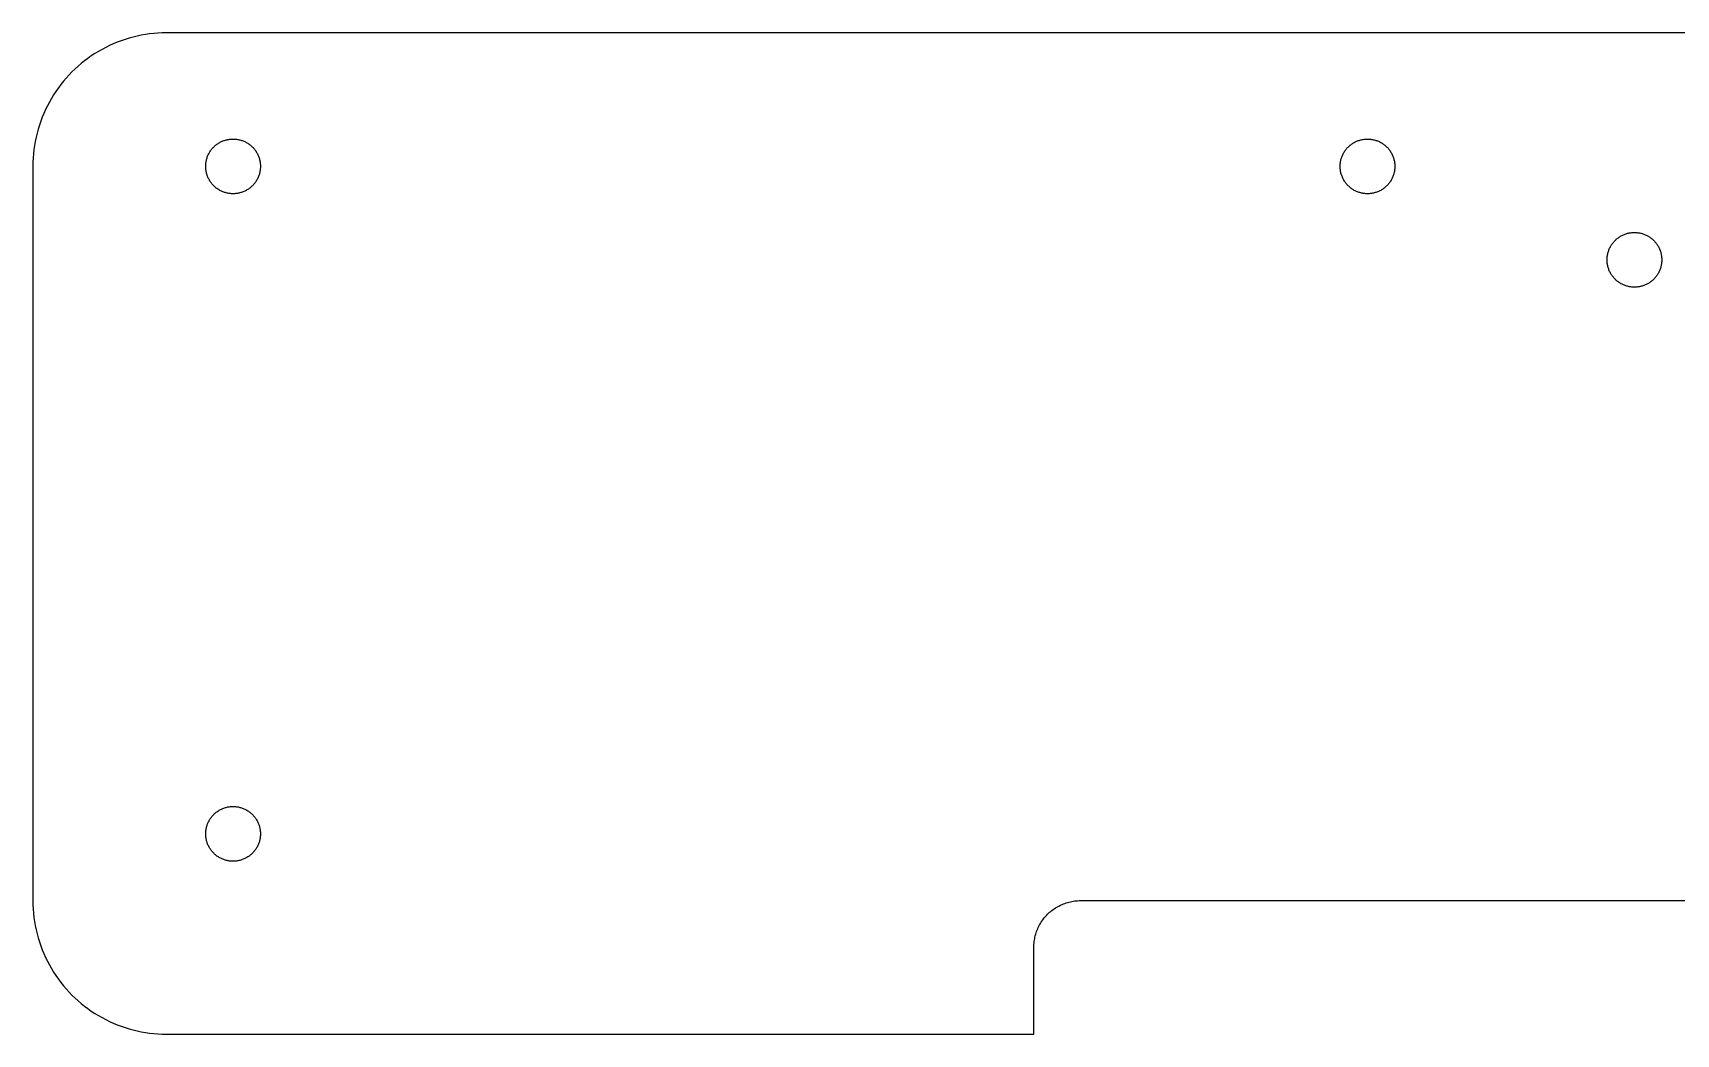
# Model space of a CAD drawing. Header units: metres. Extents: x 0 to 600, y 0 to 150.
# Drawn here: x 0 to 246.3, y 0 to 150 of the extents above; entities that cross this region are included whole.
import ezdxf

# ---------------------------------------------------------------- set-up
doc = ezdxf.new("R2010")
doc.units = ezdxf.units.M

msp = doc.modelspace()

# ---------------------------------------------------------------- linework, layer by layer
for p, q in [((10.9202, 147.82), (10.3649, 147.526)), ((11.4844, 148.097), (10.9202, 147.82)), ((12.0571, 148.355), (11.4844, 148.097)), ((12.6375, 148.596), (12.0571, 148.355)), ((13.2253, 148.818), (12.6375, 148.596)), ((13.8197, 149.021), (13.2253, 148.818)), ((14.4202, 149.206), (13.8197, 149.021)), ((15.0262, 149.372), (14.4202, 149.206)), ((15.6371, 149.518), (15.0262, 149.372)), ((16.2524, 149.646), (15.6371, 149.518)), ((16.8713, 149.754), (16.2524, 149.646)), ((17.4933, 149.842), (16.8713, 149.754)), ((18.1178, 149.911), (17.4933, 149.842)), ((18.7442, 149.961), (18.1178, 149.911)), ((19.3718, 149.99), (18.7442, 149.961)), ((20, 150), (19.3718, 149.99)), ((400, 150), (20, 150)), ((7.25153, 145.41), (6.77377, 145.002)), ((7.74187, 145.803), (7.25153, 145.41)), ((8.24431, 146.18), (7.74187, 145.803)), ((8.75835, 146.542), (8.24431, 146.18)), ((9.28348, 146.887), (8.75835, 146.542)), ((9.81918, 147.215), (9.28348, 146.887)), ((10.3649, 147.526), (9.81918, 147.215)), ((4.99779, 143.226), (4.58974, 142.748)), ((5.42064, 143.691), (4.99779, 143.226)), ((5.85786, 144.142), (5.42064, 143.691)), ((6.30907, 144.579), (5.85786, 144.142)), ((6.77377, 145.002), (6.30907, 144.579)), ((3.11345, 140.717), (2.78517, 140.181)), ((3.45839, 141.242), (3.11345, 140.717)), ((3.81967, 141.756), (3.45839, 141.242)), ((4.19691, 142.258), (3.81967, 141.756)), ((4.58974, 142.748), (4.19691, 142.258)), ((1.64491, 137.943), (1.40448, 137.362)), ((1.90347, 138.516), (1.64491, 137.943)), ((2.17987, 139.08), (1.90347, 138.516)), ((2.47388, 139.635), (2.17987, 139.08)), ((2.78517, 140.181), (2.47388, 139.635)), ((0.79413, 135.58), (0.62834, 134.974)), ((0.97888, 136.18), (0.79413, 135.58)), ((1.18239, 136.775), (0.97888, 136.18)), ((1.40448, 137.362), (1.18239, 136.775)), ((0.24625, 133.129), (0.15771, 132.507)), ((0.35426, 133.748), (0.24625, 133.129)), ((0.48167, 134.363), (0.35426, 133.748)), ((0.62834, 134.974), (0.48167, 134.363)), ((27.1009, 132.899), (27.1933, 132.989)), ((27.1933, 132.989), (27.2886, 133.075)), ((27.2886, 133.075), (27.3866, 133.159)), ((27.3866, 133.159), (27.4871, 133.24)), ((27.4871, 133.24), (27.5901, 133.317)), ((27.5901, 133.317), (27.6954, 133.391)), ((27.6954, 133.391), (27.8031, 133.462)), ((27.8031, 133.462), (27.9129, 133.529)), ((27.9129, 133.529), (28.0248, 133.593)), ((28.0248, 133.593), (28.1386, 133.653)), ((28.1386, 133.653), (28.2543, 133.71)), ((28.2543, 133.71), (28.3717, 133.763)), ((28.3717, 133.763), (28.4907, 133.812)), ((28.4907, 133.812), (28.6112, 133.858)), ((28.6112, 133.858), (28.733, 133.899)), ((28.733, 133.899), (28.8561, 133.937)), ((28.8561, 133.937), (28.9804, 133.971)), ((28.9804, 133.971), (29.1056, 134.001)), ((29.1056, 134.001), (29.2317, 134.027)), ((29.2317, 134.027), (29.3586, 134.05)), ((29.3586, 134.05), (29.4861, 134.068)), ((29.4861, 134.068), (29.6142, 134.082)), ((29.6142, 134.082), (29.7426, 134.092)), ((29.7426, 134.092), (29.8712, 134.098)), ((29.8712, 134.098), (30, 134.1)), ((30, 134.1), (30.1288, 134.098)), ((30.1288, 134.098), (30.2574, 134.092)), ((30.2574, 134.092), (30.3858, 134.082)), ((30.3858, 134.082), (30.5139, 134.068)), ((30.5139, 134.068), (30.6414, 134.05)), ((30.6414, 134.05), (30.7682, 134.027)), ((30.7682, 134.027), (30.8944, 134.001)), ((30.8944, 134.001), (31.0196, 133.971)), ((31.0196, 133.971), (31.1439, 133.937)), ((31.1439, 133.937), (31.267, 133.899)), ((31.267, 133.899), (31.3888, 133.858)), ((31.3888, 133.858), (31.5093, 133.812)), ((31.5093, 133.812), (31.6283, 133.763)), ((31.6283, 133.763), (31.7457, 133.71)), ((31.7457, 133.71), (31.8614, 133.653)), ((31.8614, 133.653), (31.9752, 133.593)), ((31.9752, 133.593), (32.0871, 133.529)), ((32.0871, 133.529), (32.1969, 133.462)), ((32.1969, 133.462), (32.3045, 133.391)), ((32.3045, 133.391), (32.4099, 133.317)), ((32.4099, 133.317), (32.5129, 133.24)), ((32.5129, 133.24), (32.6134, 133.159)), ((32.6134, 133.159), (32.7114, 133.075)), ((32.7114, 133.075), (32.8066, 132.989)), ((32.8066, 132.989), (32.8991, 132.899)), ((197.101, 132.899), (197.193, 132.989)), ((197.193, 132.989), (197.289, 133.075)), ((197.289, 133.075), (197.387, 133.159)), ((197.387, 133.159), (197.487, 133.24)), ((197.487, 133.24), (197.59, 133.317)), ((197.59, 133.317), (197.695, 133.391)), ((197.695, 133.391), (197.803, 133.462)), ((197.803, 133.462), (197.913, 133.529)), ((197.913, 133.529), (198.025, 133.593)), ((198.025, 133.593), (198.139, 133.653)), ((198.139, 133.653), (198.254, 133.71)), ((198.254, 133.71), (198.372, 133.763)), ((198.372, 133.763), (198.491, 133.812)), ((198.491, 133.812), (198.611, 133.858)), ((198.611, 133.858), (198.733, 133.899)), ((198.733, 133.899), (198.856, 133.937)), ((198.856, 133.937), (198.98, 133.971)), ((198.98, 133.971), (199.106, 134.001)), ((199.106, 134.001), (199.232, 134.027)), ((199.232, 134.027), (199.359, 134.05)), ((199.359, 134.05), (199.486, 134.068)), ((199.486, 134.068), (199.614, 134.082)), ((199.614, 134.082), (199.743, 134.092)), ((199.743, 134.092), (199.871, 134.098)), ((199.871, 134.098), (200, 134.1)), ((200, 134.1), (200.129, 134.098)), ((200.129, 134.098), (200.257, 134.092)), ((200.257, 134.092), (200.386, 134.082)), ((200.386, 134.082), (200.514, 134.068)), ((200.514, 134.068), (200.641, 134.05)), ((200.641, 134.05), (200.768, 134.027)), ((200.768, 134.027), (200.894, 134.001)), ((200.894, 134.001), (201.02, 133.971)), ((201.02, 133.971), (201.144, 133.937)), ((201.144, 133.937), (201.267, 133.899)), ((201.267, 133.899), (201.389, 133.858)), ((201.389, 133.858), (201.509, 133.812)), ((201.509, 133.812), (201.628, 133.763)), ((201.628, 133.763), (201.746, 133.71)), ((201.746, 133.71), (201.861, 133.653)), ((201.861, 133.653), (201.975, 133.593)), ((201.975, 133.593), (202.087, 133.529)), ((202.087, 133.529), (202.197, 133.462)), ((202.197, 133.462), (202.305, 133.391)), ((202.305, 133.391), (202.41, 133.317)), ((202.41, 133.317), (202.513, 133.24)), ((202.513, 133.24), (202.613, 133.159)), ((202.613, 133.159), (202.711, 133.075)), ((202.711, 133.075), (202.807, 132.989)), ((202.807, 132.989), (202.899, 132.899)), ((0.00987, 130.628), (0, 130)), ((0.03947, 131.256), (0.00987, 130.628)), ((0.08878, 131.882), (0.03947, 131.256)), ((0.15771, 132.507), (0.08878, 131.882)), ((25.9182, 130.386), (25.9323, 130.514)), ((25.9323, 130.514), (25.9505, 130.641)), ((25.9505, 130.641), (25.9726, 130.768)), ((25.9726, 130.768), (25.9987, 130.894)), ((25.9987, 130.894), (26.0288, 131.02)), ((26.0288, 131.02), (26.0628, 131.144)), ((26.0628, 131.144), (26.1007, 131.267)), ((26.1007, 131.267), (26.1424, 131.389)), ((26.1424, 131.389), (26.1879, 131.509)), ((26.1879, 131.509), (26.2372, 131.628)), ((26.2372, 131.628), (26.2902, 131.746)), ((26.2902, 131.746), (26.3469, 131.861)), ((26.3469, 131.861), (26.4071, 131.975)), ((26.4071, 131.975), (26.4709, 132.087)), ((26.4709, 132.087), (26.5383, 132.197)), ((26.5383, 132.197), (26.609, 132.305)), ((26.609, 132.305), (26.683, 132.41)), ((26.683, 132.41), (26.7604, 132.513)), ((26.7604, 132.513), (26.8409, 132.613)), ((26.8409, 132.613), (26.9245, 132.711)), ((26.9245, 132.711), (27.0112, 132.807)), ((27.0112, 132.807), (27.1009, 132.899)), ((32.8991, 132.899), (32.9888, 132.807)), ((32.9888, 132.807), (33.0755, 132.711)), ((33.0755, 132.711), (33.1591, 132.613)), ((33.1591, 132.613), (33.2396, 132.513)), ((33.2396, 132.513), (33.317, 132.41)), ((33.317, 132.41), (33.391, 132.305)), ((33.391, 132.305), (33.4617, 132.197)), ((33.4617, 132.197), (33.529, 132.087)), ((33.529, 132.087), (33.5928, 131.975)), ((33.5928, 131.975), (33.6531, 131.861)), ((33.6531, 131.861), (33.7098, 131.746)), ((33.7098, 131.746), (33.7628, 131.628)), ((33.7628, 131.628), (33.8121, 131.509)), ((33.8121, 131.509), (33.8576, 131.389)), ((33.8576, 131.389), (33.8993, 131.267)), ((33.8993, 131.267), (33.9372, 131.144)), ((33.9372, 131.144), (33.9712, 131.02)), ((33.9712, 131.02), (34.0013, 130.894)), ((34.0013, 130.894), (34.0274, 130.768)), ((34.0274, 130.768), (34.0495, 130.641)), ((34.0495, 130.641), (34.0677, 130.514)), ((34.0677, 130.514), (34.0818, 130.386)), ((195.918, 130.386), (195.932, 130.514)), ((195.932, 130.514), (195.95, 130.641)), ((195.95, 130.641), (195.973, 130.768)), ((195.973, 130.768), (195.999, 130.894)), ((195.999, 130.894), (196.029, 131.02)), ((196.029, 131.02), (196.063, 131.144)), ((196.063, 131.144), (196.101, 131.267)), ((196.101, 131.267), (196.142, 131.389)), ((196.142, 131.389), (196.188, 131.509)), ((196.188, 131.509), (196.237, 131.628)), ((196.237, 131.628), (196.29, 131.746)), ((196.29, 131.746), (196.347, 131.861)), ((196.347, 131.861), (196.407, 131.975)), ((196.407, 131.975), (196.471, 132.087)), ((196.471, 132.087), (196.538, 132.197)), ((196.538, 132.197), (196.609, 132.305)), ((196.609, 132.305), (196.683, 132.41)), ((196.683, 132.41), (196.76, 132.513)), ((196.76, 132.513), (196.841, 132.613)), ((196.841, 132.613), (196.925, 132.711)), ((196.925, 132.711), (197.011, 132.807)), ((197.011, 132.807), (197.101, 132.899)), ((202.899, 132.899), (202.989, 132.807)), ((202.989, 132.807), (203.075, 132.711)), ((203.075, 132.711), (203.159, 132.613)), ((203.159, 132.613), (203.24, 132.513)), ((203.24, 132.513), (203.317, 132.41)), ((203.317, 132.41), (203.391, 132.305)), ((203.391, 132.305), (203.462, 132.197)), ((203.462, 132.197), (203.529, 132.087)), ((203.529, 132.087), (203.593, 131.975)), ((203.593, 131.975), (203.653, 131.861)), ((203.653, 131.861), (203.71, 131.746)), ((203.71, 131.746), (203.763, 131.628)), ((203.763, 131.628), (203.812, 131.509)), ((203.812, 131.509), (203.858, 131.389)), ((203.858, 131.389), (203.899, 131.267)), ((203.899, 131.267), (203.937, 131.144)), ((203.937, 131.144), (203.971, 131.02)), ((203.971, 131.02), (204.001, 130.894)), ((204.001, 130.894), (204.027, 130.768)), ((204.027, 130.768), (204.05, 130.641)), ((204.05, 130.641), (204.068, 130.514)), ((204.068, 130.514), (204.082, 130.386)), ((0, 130), (0, 20)), ((25.9, 130), (25.902, 130.129)), ((25.902, 129.871), (25.9, 130)), ((25.902, 130.129), (25.9081, 130.257)), ((25.9081, 129.743), (25.902, 129.871)), ((25.9081, 130.257), (25.9182, 130.386)), ((25.9182, 129.614), (25.9081, 129.743)), ((25.9323, 129.486), (25.9182, 129.614)), ((25.9505, 129.359), (25.9323, 129.486)), ((25.9726, 129.232), (25.9505, 129.359)), ((25.9987, 129.106), (25.9726, 129.232)), ((26.0288, 128.98), (25.9987, 129.106)), ((26.0628, 128.856), (26.0288, 128.98)), ((26.1007, 128.733), (26.0628, 128.856)), ((26.1424, 128.611), (26.1007, 128.733)), ((26.1879, 128.491), (26.1424, 128.611)), ((26.2372, 128.372), (26.1879, 128.491)), ((26.2902, 128.254), (26.2372, 128.372)), ((26.3469, 128.139), (26.2902, 128.254)), ((26.4071, 128.025), (26.3469, 128.139)), ((33.6531, 128.139), (33.5928, 128.025)), ((33.7098, 128.254), (33.6531, 128.139)), ((33.7628, 128.372), (33.7098, 128.254)), ((33.8121, 128.491), (33.7628, 128.372)), ((33.8576, 128.611), (33.8121, 128.491)), ((33.8993, 128.733), (33.8576, 128.611)), ((33.9372, 128.856), (33.8993, 128.733)), ((33.9712, 128.98), (33.9372, 128.856)), ((34.0013, 129.106), (33.9712, 128.98)), ((34.0274, 129.232), (34.0013, 129.106)), ((34.0495, 129.359), (34.0274, 129.232)), ((34.0677, 129.486), (34.0495, 129.359)), ((34.0818, 129.614), (34.0677, 129.486)), ((34.0818, 130.386), (34.0919, 130.257)), ((34.0919, 129.743), (34.0818, 129.614)), ((34.0919, 130.257), (34.098, 130.129)), ((34.098, 129.871), (34.0919, 129.743)), ((34.098, 130.129), (34.1, 130)), ((34.1, 130), (34.098, 129.871)), ((195.9, 130), (195.902, 130.129)), ((195.902, 129.871), (195.9, 130)), ((195.902, 130.129), (195.908, 130.257)), ((195.908, 129.743), (195.902, 129.871)), ((195.908, 130.257), (195.918, 130.386)), ((195.918, 129.614), (195.908, 129.743)), ((195.932, 129.486), (195.918, 129.614)), ((195.95, 129.359), (195.932, 129.486)), ((195.973, 129.232), (195.95, 129.359)), ((195.999, 129.106), (195.973, 129.232)), ((196.029, 128.98), (195.999, 129.106)), ((196.063, 128.856), (196.029, 128.98)), ((196.101, 128.733), (196.063, 128.856)), ((196.142, 128.611), (196.101, 128.733)), ((196.188, 128.491), (196.142, 128.611)), ((196.237, 128.372), (196.188, 128.491)), ((196.29, 128.254), (196.237, 128.372)), ((196.347, 128.139), (196.29, 128.254)), ((196.407, 128.025), (196.347, 128.139)), ((203.653, 128.139), (203.593, 128.025)), ((203.71, 128.254), (203.653, 128.139)), ((203.763, 128.372), (203.71, 128.254)), ((203.812, 128.491), (203.763, 128.372)), ((203.858, 128.611), (203.812, 128.491)), ((203.899, 128.733), (203.858, 128.611)), ((203.937, 128.856), (203.899, 128.733)), ((203.971, 128.98), (203.937, 128.856)), ((204.001, 129.106), (203.971, 128.98)), ((204.027, 129.232), (204.001, 129.106)), ((204.05, 129.359), (204.027, 129.232)), ((204.068, 129.486), (204.05, 129.359)), ((204.082, 129.614), (204.068, 129.486)), ((204.082, 130.386), (204.092, 130.257)), ((204.092, 129.743), (204.082, 129.614)), ((204.092, 130.257), (204.098, 130.129)), ((204.098, 129.871), (204.092, 129.743)), ((204.098, 130.129), (204.1, 130)), ((204.1, 130), (204.098, 129.871)), ((26.4709, 127.913), (26.4071, 128.025)), ((26.5383, 127.803), (26.4709, 127.913)), ((26.609, 127.695), (26.5383, 127.803)), ((26.683, 127.59), (26.609, 127.695)), ((26.7604, 127.487), (26.683, 127.59)), ((26.8409, 127.387), (26.7604, 127.487)), ((26.9245, 127.289), (26.8409, 127.387)), ((27.0112, 127.193), (26.9245, 127.289)), ((27.1009, 127.101), (27.0112, 127.193)), ((27.1933, 127.011), (27.1009, 127.101)), ((27.2886, 126.925), (27.1933, 127.011)), ((27.3866, 126.841), (27.2886, 126.925)), ((27.4871, 126.76), (27.3866, 126.841)), ((27.5901, 126.683), (27.4871, 126.76)), ((27.6954, 126.609), (27.5901, 126.683)), ((27.8031, 126.538), (27.6954, 126.609)), ((27.9129, 126.471), (27.8031, 126.538)), ((28.0248, 126.407), (27.9129, 126.471)), ((28.1386, 126.347), (28.0248, 126.407)), ((28.2543, 126.29), (28.1386, 126.347)), ((28.3717, 126.237), (28.2543, 126.29)), ((28.4907, 126.188), (28.3717, 126.237)), ((28.6112, 126.142), (28.4907, 126.188)), ((28.733, 126.101), (28.6112, 126.142)), ((28.8561, 126.063), (28.733, 126.101)), ((28.9804, 126.029), (28.8561, 126.063)), ((29.1056, 125.999), (28.9804, 126.029)), ((29.2317, 125.973), (29.1056, 125.999)), ((29.3586, 125.95), (29.2317, 125.973)), ((29.4861, 125.932), (29.3586, 125.95)), ((29.6142, 125.918), (29.4861, 125.932)), ((29.7426, 125.908), (29.6142, 125.918)), ((29.8712, 125.902), (29.7426, 125.908)), ((30, 125.9), (29.8712, 125.902)), ((30.1288, 125.902), (30, 125.9)), ((30.2574, 125.908), (30.1288, 125.902)), ((30.3858, 125.918), (30.2574, 125.908)), ((30.5139, 125.932), (30.3858, 125.918)), ((30.6414, 125.95), (30.5139, 125.932)), ((30.7682, 125.973), (30.6414, 125.95)), ((30.8944, 125.999), (30.7682, 125.973)), ((31.0196, 126.029), (30.8944, 125.999)), ((31.1439, 126.063), (31.0196, 126.029)), ((31.267, 126.101), (31.1439, 126.063)), ((31.3888, 126.142), (31.267, 126.101)), ((31.5093, 126.188), (31.3888, 126.142)), ((31.6283, 126.237), (31.5093, 126.188)), ((31.7457, 126.29), (31.6283, 126.237)), ((31.8614, 126.347), (31.7457, 126.29)), ((31.9752, 126.407), (31.8614, 126.347)), ((32.0871, 126.471), (31.9752, 126.407)), ((32.1969, 126.538), (32.0871, 126.471)), ((32.3045, 126.609), (32.1969, 126.538)), ((32.4099, 126.683), (32.3045, 126.609)), ((32.5129, 126.76), (32.4099, 126.683)), ((32.6134, 126.841), (32.5129, 126.76)), ((32.7114, 126.925), (32.6134, 126.841)), ((32.8066, 127.011), (32.7114, 126.925)), ((32.8991, 127.101), (32.8066, 127.011)), ((32.9888, 127.193), (32.8991, 127.101)), ((33.0755, 127.289), (32.9888, 127.193)), ((33.1591, 127.387), (33.0755, 127.289)), ((33.2396, 127.487), (33.1591, 127.387)), ((33.317, 127.59), (33.2396, 127.487)), ((33.391, 127.695), (33.317, 127.59)), ((33.4617, 127.803), (33.391, 127.695)), ((33.529, 127.913), (33.4617, 127.803)), ((33.5928, 128.025), (33.529, 127.913)), ((196.471, 127.913), (196.407, 128.025)), ((196.538, 127.803), (196.471, 127.913)), ((196.609, 127.695), (196.538, 127.803)), ((196.683, 127.59), (196.609, 127.695)), ((196.76, 127.487), (196.683, 127.59)), ((196.841, 127.387), (196.76, 127.487)), ((196.925, 127.289), (196.841, 127.387)), ((197.011, 127.193), (196.925, 127.289)), ((197.101, 127.101), (197.011, 127.193)), ((197.193, 127.011), (197.101, 127.101)), ((197.289, 126.925), (197.193, 127.011)), ((197.387, 126.841), (197.289, 126.925)), ((197.487, 126.76), (197.387, 126.841)), ((197.59, 126.683), (197.487, 126.76)), ((197.695, 126.609), (197.59, 126.683)), ((197.803, 126.538), (197.695, 126.609)), ((197.913, 126.471), (197.803, 126.538)), ((198.025, 126.407), (197.913, 126.471)), ((198.139, 126.347), (198.025, 126.407)), ((198.254, 126.29), (198.139, 126.347)), ((198.372, 126.237), (198.254, 126.29)), ((198.491, 126.188), (198.372, 126.237)), ((198.611, 126.142), (198.491, 126.188)), ((198.733, 126.101), (198.611, 126.142)), ((198.856, 126.063), (198.733, 126.101)), ((198.98, 126.029), (198.856, 126.063)), ((199.106, 125.999), (198.98, 126.029)), ((199.232, 125.973), (199.106, 125.999)), ((199.359, 125.95), (199.232, 125.973)), ((199.486, 125.932), (199.359, 125.95)), ((199.614, 125.918), (199.486, 125.932)), ((199.743, 125.908), (199.614, 125.918)), ((199.871, 125.902), (199.743, 125.908)), ((200, 125.9), (199.871, 125.902)), ((200.129, 125.902), (200, 125.9)), ((200.257, 125.908), (200.129, 125.902)), ((200.386, 125.918), (200.257, 125.908)), ((200.514, 125.932), (200.386, 125.918)), ((200.641, 125.95), (200.514, 125.932)), ((200.768, 125.973), (200.641, 125.95)), ((200.894, 125.999), (200.768, 125.973)), ((201.02, 126.029), (200.894, 125.999)), ((201.144, 126.063), (201.02, 126.029)), ((201.267, 126.101), (201.144, 126.063)), ((201.389, 126.142), (201.267, 126.101)), ((201.509, 126.188), (201.389, 126.142)), ((201.628, 126.237), (201.509, 126.188)), ((201.746, 126.29), (201.628, 126.237)), ((201.861, 126.347), (201.746, 126.29)), ((201.975, 126.407), (201.861, 126.347)), ((202.087, 126.471), (201.975, 126.407)), ((202.197, 126.538), (202.087, 126.471)), ((202.305, 126.609), (202.197, 126.538)), ((202.41, 126.683), (202.305, 126.609)), ((202.513, 126.76), (202.41, 126.683)), ((202.613, 126.841), (202.513, 126.76)), ((202.711, 126.925), (202.613, 126.841)), ((202.807, 127.011), (202.711, 126.925)), ((202.899, 127.101), (202.807, 127.011)), ((202.989, 127.193), (202.899, 127.101)), ((203.075, 127.289), (202.989, 127.193)), ((203.159, 127.387), (203.075, 127.289)), ((203.24, 127.487), (203.159, 127.387)), ((203.317, 127.59), (203.24, 127.487)), ((203.391, 127.695), (203.317, 127.59)), ((203.462, 127.803), (203.391, 127.695)), ((203.529, 127.913), (203.462, 127.803)), ((203.593, 128.025), (203.529, 127.913)), ((236.538, 118.197), (236.609, 118.305)), ((236.609, 118.305), (236.683, 118.41)), ((236.683, 118.41), (236.76, 118.513)), ((236.76, 118.513), (236.841, 118.613)), ((236.841, 118.613), (236.925, 118.711)), ((236.925, 118.711), (237.011, 118.807)), ((237.011, 118.807), (237.101, 118.899)), ((237.101, 118.899), (237.193, 118.989)), ((237.193, 118.989), (237.289, 119.075)), ((237.289, 119.075), (237.387, 119.159)), ((237.387, 119.159), (237.487, 119.24)), ((237.487, 119.24), (237.59, 119.317)), ((237.59, 119.317), (237.695, 119.391)), ((237.695, 119.391), (237.803, 119.462)), ((237.803, 119.462), (237.913, 119.529)), ((237.913, 119.529), (238.025, 119.593)), ((238.025, 119.593), (238.139, 119.653)), ((238.139, 119.653), (238.254, 119.71)), ((238.254, 119.71), (238.372, 119.763)), ((238.372, 119.763), (238.491, 119.812)), ((238.491, 119.812), (238.611, 119.858)), ((238.611, 119.858), (238.733, 119.899)), ((238.733, 119.899), (238.856, 119.937)), ((238.856, 119.937), (238.98, 119.971)), ((238.98, 119.971), (239.106, 120.001)), ((239.106, 120.001), (239.232, 120.027)), ((239.232, 120.027), (239.359, 120.05)), ((239.359, 120.05), (239.486, 120.068)), ((239.486, 120.068), (239.614, 120.082)), ((239.614, 120.082), (239.743, 120.092)), ((239.743, 120.092), (239.871, 120.098)), ((239.871, 120.098), (240, 120.1)), ((240, 120.1), (240.129, 120.098)), ((240.129, 120.098), (240.257, 120.092)), ((240.257, 120.092), (240.386, 120.082)), ((240.386, 120.082), (240.514, 120.068)), ((240.514, 120.068), (240.641, 120.05)), ((240.641, 120.05), (240.768, 120.027)), ((240.768, 120.027), (240.894, 120.001)), ((240.894, 120.001), (241.02, 119.971)), ((241.02, 119.971), (241.144, 119.937)), ((241.144, 119.937), (241.267, 119.899)), ((241.267, 119.899), (241.389, 119.858)), ((241.389, 119.858), (241.509, 119.812)), ((241.509, 119.812), (241.628, 119.763)), ((241.628, 119.763), (241.746, 119.71)), ((241.746, 119.71), (241.861, 119.653)), ((241.861, 119.653), (241.975, 119.593)), ((241.975, 119.593), (242.087, 119.529)), ((242.087, 119.529), (242.197, 119.462)), ((242.197, 119.462), (242.305, 119.391)), ((242.305, 119.391), (242.41, 119.317)), ((242.41, 119.317), (242.513, 119.24)), ((242.513, 119.24), (242.613, 119.159)), ((242.613, 119.159), (242.711, 119.075)), ((242.711, 119.075), (242.807, 118.989)), ((242.807, 118.989), (242.899, 118.899)), ((242.899, 118.899), (242.989, 118.807)), ((242.989, 118.807), (243.075, 118.711)), ((243.075, 118.711), (243.159, 118.613)), ((243.159, 118.613), (243.24, 118.513)), ((243.24, 118.513), (243.317, 118.41)), ((243.317, 118.41), (243.391, 118.305)), ((243.391, 118.305), (243.462, 118.197)), ((235.9, 116), (235.902, 116.129)), ((235.902, 115.871), (235.9, 116)), ((235.902, 116.129), (235.908, 116.257)), ((235.908, 115.743), (235.902, 115.871)), ((235.908, 116.257), (235.918, 116.386)), ((235.918, 115.614), (235.908, 115.743)), ((235.918, 116.386), (235.932, 116.514)), ((235.932, 116.514), (235.95, 116.641)), ((235.95, 116.641), (235.973, 116.768)), ((235.973, 116.768), (235.999, 116.894)), ((235.999, 116.894), (236.029, 117.02)), ((236.029, 117.02), (236.063, 117.144)), ((236.063, 117.144), (236.101, 117.267)), ((236.101, 117.267), (236.142, 117.389)), ((236.142, 117.389), (236.188, 117.509)), ((236.188, 117.509), (236.237, 117.628)), ((236.237, 117.628), (236.29, 117.746)), ((236.29, 117.746), (236.347, 117.861)), ((236.347, 117.861), (236.407, 117.975)), ((236.407, 117.975), (236.471, 118.087)), ((236.471, 118.087), (236.538, 118.197)), ((243.462, 118.197), (243.529, 118.087)), ((243.529, 118.087), (243.593, 117.975)), ((243.593, 117.975), (243.653, 117.861)), ((243.653, 117.861), (243.71, 117.746)), ((243.71, 117.746), (243.763, 117.628)), ((243.763, 117.628), (243.812, 117.509)), ((243.812, 117.509), (243.858, 117.389)), ((243.858, 117.389), (243.899, 117.267)), ((243.899, 117.267), (243.937, 117.144)), ((243.937, 117.144), (243.971, 117.02)), ((243.971, 117.02), (244.001, 116.894)), ((244.001, 116.894), (244.027, 116.768)), ((244.027, 116.768), (244.05, 116.641)), ((244.05, 116.641), (244.068, 116.514)), ((244.068, 116.514), (244.082, 116.386)), ((244.082, 116.386), (244.092, 116.257)), ((244.092, 115.743), (244.082, 115.614)), ((244.092, 116.257), (244.098, 116.129)), ((244.098, 115.871), (244.092, 115.743)), ((244.098, 116.129), (244.1, 116)), ((244.1, 116), (244.098, 115.871)), ((235.932, 115.486), (235.918, 115.614)), ((235.95, 115.359), (235.932, 115.486)), ((235.973, 115.232), (235.95, 115.359)), ((235.999, 115.106), (235.973, 115.232)), ((236.029, 114.98), (235.999, 115.106)), ((236.063, 114.856), (236.029, 114.98)), ((236.101, 114.733), (236.063, 114.856)), ((236.142, 114.611), (236.101, 114.733)), ((236.188, 114.491), (236.142, 114.611)), ((236.237, 114.372), (236.188, 114.491)), ((236.29, 114.254), (236.237, 114.372)), ((236.347, 114.139), (236.29, 114.254)), ((236.407, 114.025), (236.347, 114.139)), ((236.471, 113.913), (236.407, 114.025)), ((236.538, 113.803), (236.471, 113.913)), ((236.609, 113.695), (236.538, 113.803)), ((236.683, 113.59), (236.609, 113.695)), ((236.76, 113.487), (236.683, 113.59)), ((236.841, 113.387), (236.76, 113.487)), ((236.925, 113.289), (236.841, 113.387)), ((237.011, 113.193), (236.925, 113.289)), ((243.075, 113.289), (242.989, 113.193)), ((243.159, 113.387), (243.075, 113.289)), ((243.24, 113.487), (243.159, 113.387)), ((243.317, 113.59), (243.24, 113.487)), ((243.391, 113.695), (243.317, 113.59)), ((243.462, 113.803), (243.391, 113.695)), ((243.529, 113.913), (243.462, 113.803)), ((243.593, 114.025), (243.529, 113.913)), ((243.653, 114.139), (243.593, 114.025)), ((243.71, 114.254), (243.653, 114.139)), ((243.763, 114.372), (243.71, 114.254)), ((243.812, 114.491), (243.763, 114.372)), ((243.858, 114.611), (243.812, 114.491)), ((243.899, 114.733), (243.858, 114.611)), ((243.937, 114.856), (243.899, 114.733)), ((243.971, 114.98), (243.937, 114.856)), ((244.001, 115.106), (243.971, 114.98)), ((244.027, 115.232), (244.001, 115.106)), ((244.05, 115.359), (244.027, 115.232)), ((244.068, 115.486), (244.05, 115.359)), ((244.082, 115.614), (244.068, 115.486)), ((237.101, 113.101), (237.011, 113.193)), ((237.193, 113.011), (237.101, 113.101)), ((237.289, 112.925), (237.193, 113.011)), ((237.387, 112.841), (237.289, 112.925)), ((237.487, 112.76), (237.387, 112.841)), ((237.59, 112.683), (237.487, 112.76)), ((237.695, 112.609), (237.59, 112.683)), ((237.803, 112.538), (237.695, 112.609)), ((237.913, 112.471), (237.803, 112.538)), ((238.025, 112.407), (237.913, 112.471)), ((238.139, 112.347), (238.025, 112.407)), ((238.254, 112.29), (238.139, 112.347)), ((238.372, 112.237), (238.254, 112.29)), ((238.491, 112.188), (238.372, 112.237)), ((238.611, 112.142), (238.491, 112.188)), ((238.733, 112.101), (238.611, 112.142)), ((238.856, 112.063), (238.733, 112.101)), ((238.98, 112.029), (238.856, 112.063)), ((239.106, 111.999), (238.98, 112.029)), ((239.232, 111.973), (239.106, 111.999)), ((239.359, 111.95), (239.232, 111.973)), ((239.486, 111.932), (239.359, 111.95)), ((239.614, 111.918), (239.486, 111.932)), ((239.743, 111.908), (239.614, 111.918)), ((239.871, 111.902), (239.743, 111.908)), ((240, 111.9), (239.871, 111.902)), ((240.129, 111.902), (240, 111.9)), ((240.257, 111.908), (240.129, 111.902)), ((240.386, 111.918), (240.257, 111.908)), ((240.514, 111.932), (240.386, 111.918)), ((240.641, 111.95), (240.514, 111.932)), ((240.768, 111.973), (240.641, 111.95)), ((240.894, 111.999), (240.768, 111.973)), ((241.02, 112.029), (240.894, 111.999)), ((241.144, 112.063), (241.02, 112.029)), ((241.267, 112.101), (241.144, 112.063)), ((241.389, 112.142), (241.267, 112.101)), ((241.509, 112.188), (241.389, 112.142)), ((241.628, 112.237), (241.509, 112.188)), ((241.746, 112.29), (241.628, 112.237)), ((241.861, 112.347), (241.746, 112.29)), ((241.975, 112.407), (241.861, 112.347)), ((242.087, 112.471), (241.975, 112.407)), ((242.197, 112.538), (242.087, 112.471)), ((242.305, 112.609), (242.197, 112.538)), ((242.41, 112.683), (242.305, 112.609)), ((242.513, 112.76), (242.41, 112.683)), ((242.613, 112.841), (242.513, 112.76)), ((242.711, 112.925), (242.613, 112.841)), ((242.807, 113.011), (242.711, 112.925)), ((242.899, 113.101), (242.807, 113.011)), ((242.989, 113.193), (242.899, 113.101)), ((26.4071, 31.9752), (26.4709, 32.0871)), ((26.4709, 32.0871), (26.5383, 32.1969)), ((26.5383, 32.1969), (26.609, 32.3045)), ((26.609, 32.3045), (26.683, 32.4099)), ((26.683, 32.4099), (26.7604, 32.5129)), ((26.7604, 32.5129), (26.8409, 32.6134)), ((26.8409, 32.6134), (26.9245, 32.7114)), ((26.9245, 32.7114), (27.0112, 32.8066)), ((27.0112, 32.8066), (27.1009, 32.8991)), ((27.1009, 32.8991), (27.1933, 32.9888)), ((27.1933, 32.9888), (27.2886, 33.0755)), ((27.2886, 33.0755), (27.3866, 33.1591)), ((27.3866, 33.1591), (27.4871, 33.2396)), ((27.4871, 33.2396), (27.5901, 33.317)), ((27.5901, 33.317), (27.6954, 33.391)), ((27.6954, 33.391), (27.8031, 33.4617)), ((27.8031, 33.4617), (27.9129, 33.529)), ((27.9129, 33.529), (28.0248, 33.5928)), ((28.0248, 33.5928), (28.1386, 33.6531)), ((28.1386, 33.6531), (28.2543, 33.7098)), ((28.2543, 33.7098), (28.3717, 33.7628)), ((28.3717, 33.7628), (28.4907, 33.8121)), ((28.4907, 33.8121), (28.6112, 33.8576)), ((28.6112, 33.8576), (28.733, 33.8993)), ((28.733, 33.8993), (28.8561, 33.9372)), ((28.8561, 33.9372), (28.9804, 33.9712)), ((28.9804, 33.9712), (29.1056, 34.0013)), ((29.1056, 34.0013), (29.2317, 34.0274)), ((29.2317, 34.0274), (29.3586, 34.0495)), ((29.3586, 34.0495), (29.4861, 34.0677)), ((29.4861, 34.0677), (29.6142, 34.0818)), ((29.6142, 34.0818), (29.7426, 34.0919)), ((29.7426, 34.0919), (29.8712, 34.098)), ((29.8712, 34.098), (30, 34.1)), ((30, 34.1), (30.1288, 34.098)), ((30.1288, 34.098), (30.2574, 34.0919)), ((30.2574, 34.0919), (30.3858, 34.0818)), ((30.3858, 34.0818), (30.5139, 34.0677)), ((30.5139, 34.0677), (30.6414, 34.0495)), ((30.6414, 34.0495), (30.7682, 34.0274)), ((30.7682, 34.0274), (30.8944, 34.0013)), ((30.8944, 34.0013), (31.0196, 33.9712)), ((31.0196, 33.9712), (31.1439, 33.9372)), ((31.1439, 33.9372), (31.267, 33.8993)), ((31.267, 33.8993), (31.3888, 33.8576)), ((31.3888, 33.8576), (31.5093, 33.8121)), ((31.5093, 33.8121), (31.6283, 33.7628)), ((31.6283, 33.7628), (31.7457, 33.7098)), ((31.7457, 33.7098), (31.8614, 33.6531)), ((31.8614, 33.6531), (31.9752, 33.5928)), ((31.9752, 33.5928), (32.0871, 33.529)), ((32.0871, 33.529), (32.1969, 33.4617)), ((32.1969, 33.4617), (32.3045, 33.391)), ((32.3045, 33.391), (32.4099, 33.317)), ((32.4099, 33.317), (32.5129, 33.2396)), ((32.5129, 33.2396), (32.6134, 33.1591)), ((32.6134, 33.1591), (32.7114, 33.0755)), ((32.7114, 33.0755), (32.8066, 32.9888)), ((32.8066, 32.9888), (32.8991, 32.8991)), ((32.8991, 32.8991), (32.9888, 32.8066)), ((32.9888, 32.8066), (33.0755, 32.7114)), ((33.0755, 32.7114), (33.1591, 32.6134)), ((33.1591, 32.6134), (33.2396, 32.5129)), ((33.2396, 32.5129), (33.317, 32.4099)), ((33.317, 32.4099), (33.391, 32.3045)), ((33.391, 32.3045), (33.4617, 32.1969)), ((33.4617, 32.1969), (33.529, 32.0871)), ((33.529, 32.0871), (33.5928, 31.9752)), ((25.9, 30), (25.902, 30.1288)), ((25.902, 29.8712), (25.9, 30)), ((25.902, 30.1288), (25.9081, 30.2574)), ((25.9081, 29.7426), (25.902, 29.8712)), ((25.9081, 30.2574), (25.9182, 30.3858)), ((25.9182, 29.6142), (25.9081, 29.7426)), ((25.9182, 30.3858), (25.9323, 30.5139)), ((25.9323, 29.4861), (25.9182, 29.6142)), ((25.9323, 30.5139), (25.9505, 30.6414)), ((25.9505, 30.6414), (25.9726, 30.7682)), ((25.9726, 30.7682), (25.9987, 30.8944)), ((25.9987, 30.8944), (26.0288, 31.0196)), ((26.0288, 31.0196), (26.0628, 31.1439)), ((26.0628, 31.1439), (26.1007, 31.267)), ((26.1007, 31.267), (26.1424, 31.3888)), ((26.1424, 31.3888), (26.1879, 31.5093)), ((26.1879, 31.5093), (26.2372, 31.6283)), ((26.2372, 31.6283), (26.2902, 31.7457)), ((26.2902, 31.7457), (26.3469, 31.8614)), ((26.3469, 31.8614), (26.4071, 31.9752)), ((33.5928, 31.9752), (33.6531, 31.8614)), ((33.6531, 31.8614), (33.7098, 31.7457)), ((33.7098, 31.7457), (33.7628, 31.6283)), ((33.7628, 31.6283), (33.8121, 31.5093)), ((33.8121, 31.5093), (33.8576, 31.3888)), ((33.8576, 31.3888), (33.8993, 31.267)), ((33.8993, 31.267), (33.9372, 31.1439)), ((33.9372, 31.1439), (33.9712, 31.0196)), ((33.9712, 31.0196), (34.0013, 30.8944)), ((34.0013, 30.8944), (34.0274, 30.7682)), ((34.0274, 30.7682), (34.0495, 30.6414)), ((34.0495, 30.6414), (34.0677, 30.5139)), ((34.0677, 30.5139), (34.0818, 30.3858)), ((34.0818, 29.6142), (34.0677, 29.4861)), ((34.0818, 30.3858), (34.0919, 30.2574)), ((34.0919, 29.7426), (34.0818, 29.6142)), ((34.0919, 30.2574), (34.098, 30.1288)), ((34.098, 29.8712), (34.0919, 29.7426)), ((34.098, 30.1288), (34.1, 30)), ((34.1, 30), (34.098, 29.8712)), ((25.9505, 29.3586), (25.9323, 29.4861)), ((25.9726, 29.2317), (25.9505, 29.3586)), ((25.9987, 29.1056), (25.9726, 29.2317)), ((26.0288, 28.9804), (25.9987, 29.1056)), ((26.0628, 28.8561), (26.0288, 28.9804)), ((26.1007, 28.733), (26.0628, 28.8561)), ((26.1424, 28.6112), (26.1007, 28.733)), ((26.1879, 28.4907), (26.1424, 28.6112)), ((26.2372, 28.3717), (26.1879, 28.4907)), ((26.2902, 28.2543), (26.2372, 28.3717)), ((26.3469, 28.1386), (26.2902, 28.2543)), ((26.4071, 28.0248), (26.3469, 28.1386)), ((26.4709, 27.9129), (26.4071, 28.0248)), ((26.5383, 27.8031), (26.4709, 27.9129)), ((26.609, 27.6954), (26.5383, 27.8031)), ((26.683, 27.5901), (26.609, 27.6954)), ((26.7604, 27.4871), (26.683, 27.5901)), ((26.8409, 27.3866), (26.7604, 27.4871)), ((26.9245, 27.2886), (26.8409, 27.3866)), ((27.0112, 27.1933), (26.9245, 27.2886)), ((27.1009, 27.1009), (27.0112, 27.1933)), ((27.1933, 27.0112), (27.1009, 27.1009)), ((32.8991, 27.1009), (32.8066, 27.0112)), ((32.9888, 27.1933), (32.8991, 27.1009)), ((33.0755, 27.2886), (32.9888, 27.1933)), ((33.1591, 27.3866), (33.0755, 27.2886)), ((33.2396, 27.4871), (33.1591, 27.3866)), ((33.317, 27.5901), (33.2396, 27.4871)), ((33.391, 27.6954), (33.317, 27.5901)), ((33.4617, 27.8031), (33.391, 27.6954)), ((33.529, 27.9129), (33.4617, 27.8031)), ((33.5928, 28.0248), (33.529, 27.9129)), ((33.6531, 28.1386), (33.5928, 28.0248)), ((33.7098, 28.2543), (33.6531, 28.1386)), ((33.7628, 28.3717), (33.7098, 28.2543)), ((33.8121, 28.4907), (33.7628, 28.3717)), ((33.8576, 28.6112), (33.8121, 28.4907)), ((33.8993, 28.733), (33.8576, 28.6112)), ((33.9372, 28.8561), (33.8993, 28.733)), ((33.9712, 28.9804), (33.9372, 28.8561)), ((34.0013, 29.1056), (33.9712, 28.9804)), ((34.0274, 29.2317), (34.0013, 29.1056)), ((34.0495, 29.3586), (34.0274, 29.2317)), ((34.0677, 29.4861), (34.0495, 29.3586)), ((27.2886, 26.9245), (27.1933, 27.0112)), ((27.3866, 26.8409), (27.2886, 26.9245)), ((27.4871, 26.7604), (27.3866, 26.8409)), ((27.5901, 26.683), (27.4871, 26.7604)), ((27.6954, 26.609), (27.5901, 26.683)), ((27.8031, 26.5383), (27.6954, 26.609)), ((27.9129, 26.4709), (27.8031, 26.5383)), ((28.0248, 26.4071), (27.9129, 26.4709)), ((28.1386, 26.3469), (28.0248, 26.4071)), ((28.2543, 26.2902), (28.1386, 26.3469)), ((28.3717, 26.2372), (28.2543, 26.2902)), ((28.4907, 26.1879), (28.3717, 26.2372)), ((28.6112, 26.1424), (28.4907, 26.1879)), ((28.733, 26.1007), (28.6112, 26.1424)), ((28.8561, 26.0628), (28.733, 26.1007)), ((28.9804, 26.0288), (28.8561, 26.0628)), ((29.1056, 25.9987), (28.9804, 26.0288)), ((29.2317, 25.9726), (29.1056, 25.9987)), ((29.3586, 25.9505), (29.2317, 25.9726)), ((29.4861, 25.9323), (29.3586, 25.9505)), ((29.6142, 25.9182), (29.4861, 25.9323)), ((29.7426, 25.9081), (29.6142, 25.9182)), ((29.8712, 25.902), (29.7426, 25.9081)), ((30, 25.9), (29.8712, 25.902)), ((30.1288, 25.902), (30, 25.9)), ((30.2574, 25.9081), (30.1288, 25.902)), ((30.3858, 25.9182), (30.2574, 25.9081)), ((30.5139, 25.9323), (30.3858, 25.9182)), ((30.6414, 25.9505), (30.5139, 25.9323)), ((30.7682, 25.9726), (30.6414, 25.9505)), ((30.8944, 25.9987), (30.7682, 25.9726)), ((31.0196, 26.0288), (30.8944, 25.9987)), ((31.1439, 26.0628), (31.0196, 26.0288)), ((31.267, 26.1007), (31.1439, 26.0628)), ((31.3888, 26.1424), (31.267, 26.1007)), ((31.5093, 26.1879), (31.3888, 26.1424)), ((31.6283, 26.2372), (31.5093, 26.1879)), ((31.7457, 26.2902), (31.6283, 26.2372)), ((31.8614, 26.3469), (31.7457, 26.2902)), ((31.9752, 26.4071), (31.8614, 26.3469)), ((32.0871, 26.4709), (31.9752, 26.4071)), ((32.1969, 26.5383), (32.0871, 26.4709)), ((32.3045, 26.609), (32.1969, 26.5383)), ((32.4099, 26.683), (32.3045, 26.609)), ((32.5129, 26.7604), (32.4099, 26.683)), ((32.6134, 26.8409), (32.5129, 26.7604)), ((32.7114, 26.9245), (32.6134, 26.8409)), ((32.8066, 27.0112), (32.7114, 26.9245)), ((0, 20), (0.00987, 19.3718)), ((154.837, 19.6574), (155.047, 19.722)), ((155.047, 19.722), (155.259, 19.7801)), ((155.259, 19.7801), (155.473, 19.8314)), ((155.473, 19.8314), (155.688, 19.876)), ((155.688, 19.876), (155.905, 19.9138)), ((155.905, 19.9138), (156.123, 19.9448)), ((156.123, 19.9448), (156.341, 19.9689)), ((156.341, 19.9689), (156.56, 19.9862)), ((156.56, 19.9862), (156.78, 19.9965)), ((156.78, 19.9965), (157, 20)), ((157, 20), (443, 20)), ((0.00987, 19.3718), (0.03947, 18.7442)), ((0.03947, 18.7442), (0.08878, 18.1178)), ((0.08878, 18.1178), (0.15771, 17.4933)), ((0.15771, 17.4933), (0.24625, 16.8713)), ((151.337, 17.1145), (151.469, 17.2903)), ((151.469, 17.2903), (151.606, 17.462)), ((151.606, 17.462), (151.749, 17.6292)), ((151.749, 17.6292), (151.897, 17.7918)), ((151.897, 17.7918), (152.05, 17.9497)), ((152.05, 17.9497), (152.208, 18.1028)), ((152.208, 18.1028), (152.371, 18.2508)), ((152.371, 18.2508), (152.538, 18.3936)), ((152.538, 18.3936), (152.71, 18.5311)), ((152.71, 18.5311), (152.886, 18.6631)), ((152.886, 18.6631), (153.065, 18.7896)), ((153.065, 18.7896), (153.249, 18.9103)), ((153.249, 18.9103), (153.437, 19.0252)), ((153.437, 19.0252), (153.628, 19.1341)), ((153.628, 19.1341), (153.822, 19.237)), ((153.822, 19.237), (154.02, 19.3338)), ((154.02, 19.3338), (154.22, 19.4243)), ((154.22, 19.4243), (154.423, 19.5084)), ((154.423, 19.5084), (154.629, 19.5862)), ((154.629, 19.5862), (154.837, 19.6574)), ((0.24625, 16.8713), (0.35426, 16.2524)), ((0.35426, 16.2524), (0.48167, 15.6371)), ((0.48167, 15.6371), (0.62834, 15.0262)), ((0.62834, 15.0262), (0.79413, 14.4202)), ((150.22, 14.7408), (150.278, 14.9529)), ((150.278, 14.9529), (150.343, 15.1631)), ((150.343, 15.1631), (150.414, 15.3712)), ((150.414, 15.3712), (150.492, 15.5769)), ((150.492, 15.5769), (150.576, 15.78)), ((150.576, 15.78), (150.666, 15.9805)), ((150.666, 15.9805), (150.763, 16.1779)), ((150.763, 16.1779), (150.866, 16.3723)), ((150.866, 16.3723), (150.975, 16.5633)), ((150.975, 16.5633), (151.09, 16.7508)), ((151.09, 16.7508), (151.21, 16.9346)), ((151.21, 16.9346), (151.337, 17.1145)), ((0.79413, 14.4202), (0.97888, 13.8197)), ((0.97888, 13.8197), (1.18239, 13.2253)), ((1.18239, 13.2253), (1.40448, 12.6375)), ((1.40448, 12.6375), (1.64491, 12.0571)), ((150, 13), (150.003, 13.2199)), ((150, 0), (150, 13)), ((150.003, 13.2199), (150.014, 13.4395)), ((150.014, 13.4395), (150.031, 13.6588)), ((150.031, 13.6588), (150.055, 13.8773)), ((150.055, 13.8773), (150.086, 14.095)), ((150.086, 14.095), (150.124, 14.3117)), ((150.124, 14.3117), (150.169, 14.527)), ((150.169, 14.527), (150.22, 14.7408)), ((1.64491, 12.0571), (1.90347, 11.4844)), ((1.90347, 11.4844), (2.17987, 10.9202)), ((2.17987, 10.9202), (2.47388, 10.3649)), ((2.47388, 10.3649), (2.78517, 9.81918)), ((2.78517, 9.81918), (3.11345, 9.28348)), ((3.11345, 9.28348), (3.45839, 8.75835)), ((3.45839, 8.75835), (3.81967, 8.24431)), ((3.81967, 8.24431), (4.19691, 7.74187)), ((4.19691, 7.74187), (4.58974, 7.25153)), ((4.58974, 7.25153), (4.99779, 6.77377)), ((4.99779, 6.77377), (5.42064, 6.30907)), ((5.42064, 6.30907), (5.85786, 5.85786)), ((5.85786, 5.85786), (6.30907, 5.42064)), ((6.30907, 5.42064), (6.77377, 4.99779)), ((6.77377, 4.99779), (7.25153, 4.58974)), ((7.25153, 4.58974), (7.74187, 4.19691)), ((7.74187, 4.19691), (8.24431, 3.81967)), ((8.24431, 3.81967), (8.75835, 3.45839)), ((8.75835, 3.45839), (9.28348, 3.11345)), ((9.28348, 3.11345), (9.81918, 2.78517)), ((9.81918, 2.78517), (10.3649, 2.47388)), ((10.3649, 2.47388), (10.9202, 2.17987)), ((10.9202, 2.17987), (11.4844, 1.90347)), ((11.4844, 1.90347), (12.0571, 1.64491)), ((12.0571, 1.64491), (12.6375, 1.40448)), ((12.6375, 1.40448), (13.2253, 1.18239)), ((13.2253, 1.18239), (13.8197, 0.97888)), ((13.8197, 0.97888), (14.4202, 0.79413)), ((14.4202, 0.79413), (15.0262, 0.62834)), ((15.0262, 0.62834), (15.6371, 0.48167)), ((15.6371, 0.48167), (16.2524, 0.35426)), ((16.2524, 0.35426), (16.8713, 0.24625)), ((16.8713, 0.24625), (17.4933, 0.15771)), ((17.4933, 0.15771), (18.1178, 0.08878)), ((18.1178, 0.08878), (18.7442, 0.03947)), ((18.7442, 0.03947), (19.3718, 0.00987)), ((19.3718, 0.00987), (20, 0)), ((20, 0), (150, 0))]:
    msp.add_line(p, q)

doc.saveas('drawing.dxf')
